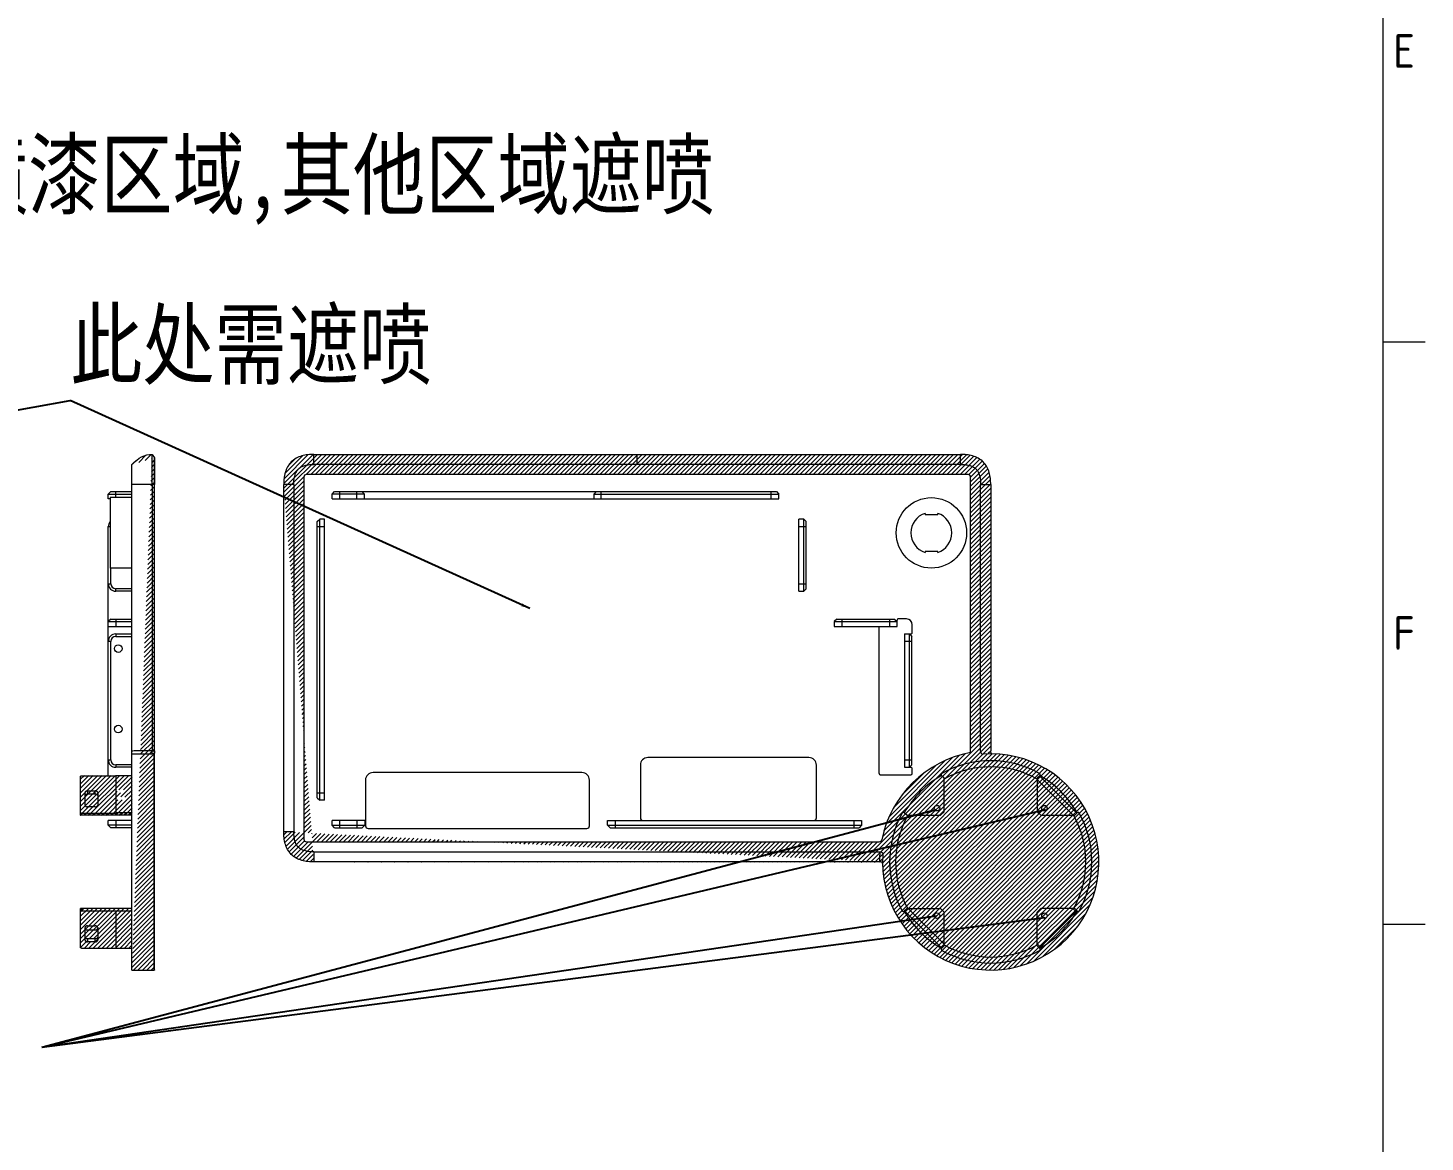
# Model space of a CAD drawing. Header units: inches. Extents: x 26991 to 28396, y -1342 to -349.
# Drawn here: x 28092.8 to 28370.5, y -1120.1 to -898.7 of the extents above; entities that cross this region are included whole.
import ezdxf
from ezdxf.enums import TextEntityAlignment as Align

# ---------------------------------------------------------------- set-up
doc = ezdxf.new("R2010")
doc.units = ezdxf.units.IN
doc.header["$MEASUREMENT"] = 0
doc.layers.get('0').update_dxf_attribs({"lineweight": 13})
doc.layers.add('DIM', color=1, linetype='Continuous', lineweight=5)
doc.layers.add('图框', color=7, linetype='Continuous')
doc.layers.add('注释', color=5, linetype='Continuous')
doc.styles.add('ISO Proportional', font='isocp.shx')
doc.styles.add('字母和汉字', font='arial.ttf', dxfattribs={"width": 0.8})
doc.styles.add('汉字专用', font='', dxfattribs={"width": 0.8})
doc.styles.get('汉字专用').set_extended_font_data('SimSun')
doc.dimstyles.new('1', dxfattribs={"dimtxt": 5, "dimasz": 1.7, "dimexe": 0.2, "dimexo": 0.625, "dimgap": 0.2, "dimtad": 1, "dimdec": 1, "dimzin": 1, "dimdsep": 46, "dimtxsty": '汉字专用', "dimcen": 2.5, "dimclrd": 256, "dimclre": 256, "dimclrt": 256, "dimadec": 0, "dimazin": 0, "dimtfac": 1, "dimtdec": 1, "dimtmove": 0, "dimatfit": 3, "dimfxl": 0, "dimarcsym": 0})
pattern_1 = [(45, (13140.18307029866, -896.5726806791877), (-0.4419417382415922, 0.4419417382415922), [])]

msp = doc.modelspace()

# ---------------------------------------------------------------- hatches: boundary and pattern name
at = {"layer": 'DIM'}
h = msp.add_hatch(dxfattribs=at)
h.set_pattern_fill('ANSI31', color=256, scale=5, style=0)
h.set_pattern_definition(pattern_1)
edge = h.paths.add_edge_path()
edge.add_line((28118.00260093127, -1085.88094884692), (28118.00260093127, -984.2044154376301))
edge.add_arc((28117.83845060044, -984.2045151834301), 0.16415036258, 0.03481579539946316, 35.52513578429826)
edge.add_line((28117.50260167727, -983.4519117711901), (28117.97207925368, -984.1091803779101))
edge.add_spline(control_points=[(28113.50260099174, -985.4519106642501), (28114.75260347268, -984.1185747088801), (28116.08607615879, -983.4530004012202), (28117.50260959064, -983.4519120645601)], knot_values=[0, 0, 0, 0, 1, 1, 1, 1], degree=3, periodic=0)
edge.add_line((28113.50260093205, -1085.95188228773), (28113.50260093205, -985.4519107214))
edge.add_line((28113.50260093205, -1085.95191072811), (28117.93189025355, -1085.95191072811))
edge.add_spline(control_points=[(28118.00260081824, -1085.88119055459), (28118.00257720132, -1085.89978651689), (28117.99318899048, -1085.94244988851), (28117.95050522647, -1085.95172135333), (28117.93189025354, -1085.95172135333)], knot_values=[0, 0, 0, 0, 0.499744762, 1, 1, 1, 1], degree=3, periodic=0)
h = msp.add_hatch(dxfattribs=at)
h.set_pattern_fill('ANSI31', color=256, scale=5, style=0)
h.set_pattern_definition([(45, (13116.66931575065, -896.5726806791877), (-0.4419417382415922, 0.4419417382415922), [])])
edge = h.paths.add_edge_path(flags=16)
edge.add_arc((28279.6767993354, -987.9519107213259), 0.5, 3.498653672320129e-06, 90.00000000283141)
edge.add_line((28279.67679933538, -987.4519107213259), (28148.17679665282, -987.4519107278243))
edge.add_arc((28148.17679665285, -987.9519107278243), 0.5, 90.00000000283138, 180)
edge.add_line((28147.67679665285, -987.9519107278243), (28147.67679665285, -1059.951916938989))
edge.add_arc((28148.17679665285, -1059.951916938989), 0.5, 180, 269.9999991550683)
edge.add_line((28148.17679664548, -1060.451916938989), (28262.02933471582, -1060.451918617954))
edge.add_arc((28262.0293347232, -1059.951918617954), 0.5, 269.9999991549809, 348.5148064061227)
edge.add_arc((28284.17679667795, -1064.45191072718), 22.10000000058, 100.42773295536028, 168.5148064061131, ccw=False)
edge.add_line((28280.17680267952, -1042.716914798076), (28280.1767993354, -987.9519106907944))
edge = h.paths.add_edge_path()
edge.add_line((28149.67679647605, -983.4519112238202), (28278.17677103895, -983.4519117711901))
edge.add_spline(control_points=[(28149.67679647097, -983.45191112476), (28149.27129750041, -983.4519111323801), (28148.45936418778, -983.4943145578601), (28147.26072411872, -983.7262598127901), (28146.12333663988, -984.1803527260402), (28145.13230196587, -984.9099379534301), (28144.52226993727, -985.7353916098601), (28144.17299429216, -986.46744144751), (28143.97381744515, -987.0433268083101), (28143.85550970488, -987.5368463991201), (28143.78525216442, -987.9362880564202), (28143.74385662364, -988.2376902641302), (28143.7180711126, -988.4898944638101), (28143.70228766309, -988.6920644061801), (28143.69278459091, -988.8438595039102), (28143.68552670855, -988.9957786311102), (28143.68129712976, -989.1224487359101), (28143.67893332702, -989.2238182601201), (28143.67794355125, -989.2871679048201), (28143.67726536363, -989.33788236016), (28143.67727818682, -989.37582141814), (28143.67628702421, -989.4077446321701), (28143.67804464579, -989.4326124526401), (28143.6739055037, -989.4462726551901), (28143.67674961917, -989.4519333474501)], knot_values=[0, 0, 0, 0, 0.1251056723, 0.2501605978, 0.375115071, 0.4999216164, 0.6246951949, 0.687230957, 0.7497703056, 0.8123148536, 0.8435949868000001, 0.8748752217, 0.9061555790000001, 0.9217962861, 0.9374369895, 0.9530776921999999, 0.9687183965, 0.9765387966, 0.9843592211, 0.9882693734, 0.9921787420999999, 0.9960878526000001, 0.9980455029, 1, 1, 1, 1], degree=3, periodic=0)
edge.add_line((28143.67679924188, -1058.45191092888), (28143.67679924188, -989.4518963472701))
edge.add_spline(control_points=[(28149.67682072416, -1064.45190938479), (28149.27142124286, -1064.4519102014), (28148.45980388718, -1064.41071615755), (28147.26043104209, -1064.18341474779), (28146.12370958173, -1063.72761729261), (28145.13433755108, -1062.995743416), (28144.40478562817, -1062.00457655785), (28143.9510152111, -1060.86740059878), (28143.71917312462, -1059.66903983193), (28143.67679802776, -1058.85730958468), (28143.67679802014, -1058.45191082474)], knot_values=[0, 0, 0, 0, 0.1251235081, 0.2501936784, 0.3751582957, 0.499996512, 0.6248311783, 0.7498044773999999, 0.8748767145, 1, 1, 1, 1], degree=3, periodic=0)
edge.add_line((28262.08052424752, -1064.45191153236), (28149.67680272699, -1064.45191153236))
edge.add_spline(control_points=[(28262.52988096374, -1064.52639014007), (28262.4615400514, -1064.49243385162), (28262.3088272123, -1064.45891702762), (28262.15642565528, -1064.45194991049), (28262.0798516098, -1064.45191783156)], knot_values=[0, 0, 0, 0, 0.4991427345, 1, 1, 1, 1], degree=3, periodic=0)
edge.add_spline(control_points=[(28262.67877646478, -1064.74367705627), (28262.67815415716, -1064.69892898727), (28262.65082851585, -1064.60391770282), (28262.57196688668, -1064.54730121331), (28262.52988096374, -1064.52639014007)], knot_values=[0, 0, 0, 0, 0.4877801998, 1, 1, 1, 1], degree=3, periodic=0)
edge.add_arc((28284.17679667795, -1064.45191072718), 21.49999999966, 175.9293844054963, 454.0706394267181)
edge.add_spline(control_points=[(28284.2377225721, -1042.77494917517), (28284.21082734014, -1042.70929657851), (28284.18279783054, -1042.56784417917), (28284.17704423397, -1042.42601513593), (28284.17680070639, -1042.35491471552)], knot_values=[0, 0, 0, 0, 0.4994619784000001, 1, 1, 1, 1], degree=3, periodic=0)
edge.add_line((28284.17679769268, -989.4519105382501), (28284.17679769268, -1042.35558688334))
edge.add_spline(control_points=[(28284.17679671605, -989.4519105331701), (28284.17679670843, -989.0464116057901), (28284.13439514477, -988.2344769393401), (28283.90243253275, -987.0358258263601), (28283.44839849543, -985.8984522768801), (28282.71856374225, -984.9073348725301), (28281.72910801098, -984.1757774545201), (28280.59260459819, -983.7202547587601), (28279.39353464556, -983.4931446198901), (28278.58211148558, -983.4518524444101), (28278.17678842399, -983.4518948814601)], knot_values=[0, 0, 0, 0, 0.1251542042, 0.2502585377, 0.3752621689, 0.5001183427, 0.6249405319, 0.7498649054000001, 0.8749000744, 1, 1, 1, 1], degree=3, periodic=0)
h = msp.add_hatch(dxfattribs=at)
h.set_pattern_fill('ANSI31', color=256, scale=5, style=0)
h.set_pattern_definition([(45, (13397.47656354965, -870.133575506519), (-0.4419417382415922, 0.4419417382415922), [])])
h.paths.add_polyline_path([(28113.28707236387, -1047.273912144022), (28103.28707236391, -1047.273912144022), (28103.28707236391, -1047.763475814372), (28106.48707236471, -1047.763475814372), (28106.48707236471, -1047.713408507851), (28113.28707236387, -1047.713408507851)])
h.paths.add_polyline_path([(28106.48707236471, -1047.763475814372), (28103.28707236391, -1047.763475814372), (28103.28707236391, -1055.188534753911), (28106.48707236471, -1055.188534753911)])
edge = h.paths.add_edge_path()
edge.add_spline(control_points=[(28113.53707236424, -1047.890185202812), (28113.53707236424, -1047.866782748981), (28113.5217102639, -1047.816554768411), (28113.46366510821, -1047.758718615351), (28113.38167968545, -1047.721970322071), (28113.31923769578, -1047.713408507851), (28113.28707236387, -1047.713408507851)], knot_values=[0, 0, 0, 0, 0.2093021309999999, 0.4445956704999999, 0.712326228, 1, 1, 1, 1], degree=3, periodic=0)
edge.add_line((28113.28707236387, -1047.713408507851), (28106.4870723647, -1047.713408507851))
edge.add_line((28106.4870723647, -1047.713408507851), (28106.48707236471, -1055.138029710141))
edge.add_line((28106.48707236471, -1055.138029710142), (28113.28707236387, -1055.138029710142))
edge.add_spline(control_points=[(28113.28707236387, -1055.138029710142), (28113.31923788882, -1055.138029710142), (28113.3816802252, -1055.129467478092), (28113.46366575465, -1055.092719134012), (28113.52171090653, -1055.034883058421), (28113.53707236424, -1054.984655302641), (28113.53707236424, -1054.961253015181)], knot_values=[0, 0, 0, 0, 0.2876754404, 0.555407598, 0.7906994052, 1, 1, 1, 1], degree=3, periodic=0)
edge.add_line((28113.53707236424, -1054.961253015184), (28113.53707236424, -1047.890185202834))
h.paths.add_polyline_path([(28110.5870723651, -1052.132825889471), (28110.5870723651, -1051.536222745621), (28112.08707236484, -1051.536222745621), (28112.08707236484, -1052.132825889471)], flags=16)
h.paths.add_polyline_path([(28110.5870723651, -1050.718612327252), (28110.5870723651, -1050.122009183402), (28112.08707236484, -1050.122009183402), (28112.08707236484, -1050.718612327252)], flags=16)
edge = h.paths.add_edge_path()
edge.add_line((28113.53707236424, -1047.293582057691), (28113.53475895408, -1047.273912144022))
edge.add_line((28113.53475895408, -1047.273912144022), (28113.28707236387, -1047.273912144022))
edge.add_line((28113.28707236387, -1047.273912144022), (28113.28707236387, -1047.713408507851))
edge.add_spline(control_points=[(28113.28707236387, -1047.713408507851), (28113.31923769578, -1047.713408507851), (28113.38167968545, -1047.721970322071), (28113.46366510821, -1047.758718615351), (28113.5217102639, -1047.816554768411), (28113.53707236424, -1047.866782748981), (28113.53707236424, -1047.890185202812)], knot_values=[0, 0, 0, 0, 0.287673772, 0.5554043295000001, 0.790697869, 1, 1, 1, 1], degree=3, periodic=0)
edge.add_line((28113.53707236424, -1047.890185202818), (28113.53707236425, -1047.293582057691))
h = msp.add_hatch(dxfattribs=at)
h.set_pattern_fill('ANSI31', color=256, scale=5, style=0)
h.set_pattern_definition(pattern_1)
h.paths.add_polyline_path([(28113.50260093205, -1074.20167176356), (28110.30260093252, -1074.20167176356), (28110.30260093252, -1081.62759809151), (28113.50260093205, -1081.62759809151)])
edge = h.paths.add_edge_path()
edge.add_line((28110.30260093252, -1074.15251368052), (28103.50260093209, -1074.15251368052))
edge.add_spline(control_points=[(28103.50260093209, -1074.15251368052), (28103.47043540714, -1074.15251368052), (28103.40799307076, -1074.16107591257), (28103.32600754131, -1074.19782425665), (28103.26796238943, -1074.25566033224), (28103.25260093171, -1074.30588808802), (28103.25260093171, -1074.32929037548)], knot_values=[0, 0, 0, 0, 0.2876754404, 0.555407598, 0.7906994052, 1, 1, 1, 1], degree=3, periodic=0)
edge.add_line((28103.25260093171, -1074.329290375484), (28103.25260093171, -1081.400358187848))
edge.add_spline(control_points=[(28103.25260093171, -1081.40035818785), (28103.25260093171, -1081.42376064168), (28103.26796303205, -1081.47398862098), (28103.32600818901, -1081.53182477531), (28103.40799361051, -1081.56857306732), (28103.47043560145, -1081.57713488281), (28103.50260093209, -1081.57713488281)], knot_values=[0, 0, 0, 0, 0.2093021309999999, 0.4445956704999999, 0.712326228, 1, 1, 1, 1], degree=3, periodic=0)
edge.add_line((28103.50260093209, -1081.57713488281), (28110.30260093252, -1081.57713488281))
edge.add_line((28110.30260093252, -1081.57713488281), (28110.30260093252, -1074.15251368052))
h.paths.add_polyline_path([(28106.20260093213, -1079.743094870431), (28106.20260093213, -1080.33969801555), (28104.70260093239, -1080.33969801555), (28104.70260093239, -1079.74309487043)], flags=16)
h.paths.add_polyline_path([(28113.50260093205, -1073.71301731669), (28103.50260093209, -1073.71301731669), (28103.50260093209, -1074.15251368052), (28110.30260093252, -1074.15251368052), (28110.30260093252, -1074.20167176356), (28113.50260093205, -1074.20167176356)])
h.paths.add_polyline_path([(28113.50260093205, -1054.70124046859), (28110.30260093252, -1054.70124046859), (28110.30260093252, -1054.75130777511), (28103.50260093209, -1054.75130777511), (28103.50260093209, -1055.19080413894), (28113.50260093205, -1055.19080413894)])

# ---------------------------------------------------------------- linework, layer by layer
at = {"color": 7, "linetype": 'Continuous'}
for p, q in [((28113.50260093205, -1085.95188228773), (28113.50260093205, -985.4519107214)), ((28117.50260167727, -983.4519117711901), (28117.97207925368, -984.1091803779101)), ((28118.00260093127, -1085.88094884692), (28118.00260093127, -984.2044154376301)), ((28149.67679647605, -983.4519112238202), (28278.17677103896, -983.4519117711901)), ((28149.67679660686, -985.4519107277501), (28149.67679660686, -983.4519107272502)), ((28278.17679648087, -985.4519107214), (28149.67679665893, -985.4519107277501)), ((28213.92679667785, -985.4519107214), (28213.92679667785, -983.4519107272502)), ((28278.17679399802, -985.4519106642501), (28278.17679345954, -983.45191206456)), ((28147.67679665285, -987.9519107278243), (28147.67679665285, -1059.951916938989)), ((28279.67679933538, -987.4519107213259), (28148.17679665282, -987.4519107278243)), ((28280.17680267952, -1042.716914798076), (28280.1767993354, -987.9519106907944)), ((28109.30260093227, -990.85191072783), (28108.80260093151, -991.35191072732)), ((28109.30260093227, -990.85191072783), (28113.50260093205, -990.85191072783)), ((28110.30260093252, -992.0519107281301), (28110.30260093252, -990.85191072783)), ((28118.00260093127, -989.4519107655801), (28113.5026021068, -989.4519106589)), ((28117.50260020661, -989.4519105382501), (28117.50260020661, -1042.35558688334)), ((28117.97206743887, -1042.35558688334), (28117.97206743887, -989.4519105382501)), ((28145.67679667698, -989.4519138593001), (28143.67679800236, -989.4519144892201)), ((28143.67679924188, -1058.45191092888), (28143.67679924188, -989.4518963472701)), ((28145.67679665285, -989.45191295379), (28145.67679665285, -1058.45191107112)), ((28153.2767966738, -991.35191072732), (28153.77679667329, -990.85191072783)), ((28153.77679667329, -990.85191072783), (28241.57679667238, -990.85191072783)), ((28154.77679666846, -990.85191072783), (28154.776796671, -992.30191072724)), ((28158.17679668074, -992.30191072724), (28158.17679668074, -990.85191072783)), ((28159.17679667718, -990.85191072783), (28159.67679667794, -991.35191072732)), ((28205.77679667867, -990.85191072783), (28205.27679667791, -991.35191072732)), ((28206.77679667638, -992.30191072724), (28206.77679667765, -990.85191072783)), ((28240.5767966734, -992.30191072724), (28240.5767966734, -990.85191072783)), ((28241.57679667238, -990.85191072783), (28242.07679667314, -991.35191072732)), ((28282.17679793094, -989.4519106589), (28284.17679667414, -989.4519106589)), ((28282.17680266169, -1042.42489406502), (28282.176799427, -989.4519107020801)), ((28284.17679769268, -989.4519105382501), (28284.17679769268, -1042.35558688334)), ((28108.80260093151, -992.30191072724), (28108.80260093151, -991.35191072732)), ((28108.80260093151, -991.35191072732), (28113.50260093205, -991.35191072732)), ((28109.20260093161, -992.30191072724), (28108.80260093151, -992.30191072724)), ((28113.50260093205, -992.0519107281301), (28109.20260093161, -992.0519107281301)), ((28109.20260093161, -992.0523897340302), (28109.20260093161, -1006.05143172192)), ((28153.27679667253, -992.30191072724), (28153.27679667253, -991.35191072732)), ((28159.67679667794, -991.35191072732), (28153.27679667253, -991.35191072732)), ((28153.27679667253, -992.30191072724), (28242.07679667314, -992.30191072724)), ((28159.67679667794, -991.35191072732), (28159.67679667794, -992.30191072724)), ((28205.27679667791, -991.35191072732), (28205.27679667791, -992.30191072724)), ((28205.27679667791, -991.35191072732), (28242.07679667314, -991.35191072732)), ((28242.07679667314, -992.30191072724), (28242.07679667314, -991.35191072732)), ((28150.32679667338, -996.80191072773), (28150.82679667287, -996.30191072824)), ((28150.82679667287, -1052.20170296958), (28150.82679667287, -996.30191072824)), ((28151.77679667279, -996.30191072824), (28150.82679667287, -996.30191072824)), ((28151.77679667279, -1052.20170296958), (28151.77679667279, -996.30191072824)), ((28246.07679667287, -1010.6519107277), (28246.07679667287, -996.30191072824)), ((28247.02679667279, -996.30191072824), (28246.07679667287, -996.30191072824)), ((28247.02679667279, -1010.6519107277), (28247.02679667279, -996.30191072824)), ((28247.02679667279, -996.30191072824), (28247.52679667355, -996.80191072773)), ((28271.1367966785, -995.1733639632401), (28271.1367966785, -995.3769107278501)), ((28271.1367966785, -995.3769107278501), (28273.63679667849, -995.3769107278501)), ((28273.63679667849, -995.3769107278501), (28273.63679667849, -995.1733639632401)), ((28108.80260093151, -1047.32668657282), (28108.80260093151, -997.8019107279802)), ((28108.80260093151, -997.8019107279802), (28109.20260093161, -997.8019107279802)), ((28150.32679667338, -1051.70170296882), (28150.32679667338, -996.80191072773)), ((28150.32679667338, -997.8019107279802), (28151.77679667279, -997.8019107279802)), ((28246.07679667287, -997.8019107279802), (28247.52679667355, -997.8019107279802)), ((28247.52679667355, -1010.15191072821), (28247.52679667355, -996.80191072773)), ((28273.63679667849, -1002.7269107281), (28271.1367966785, -1002.7269107281)), ((28271.1367966785, -1002.7269107281), (28271.1367966785, -1002.93045749144)), ((28273.63679667849, -1002.93045749144), (28273.63679667849, -1002.7269107281)), ((28113.50260093205, -1006.05191072782), (28109.20260093161, -1006.05191072782)), ((28109.30260093227, -1009.15191072796), (28109.30260093227, -1006.05191072782)), ((28108.80260093151, -1009.15191072796), (28109.30260093227, -1009.15191072796)), ((28110.30260093252, -1010.6519107277), (28110.30260093252, -1010.15191072821)), ((28113.50260093205, -1010.15191072821), (28110.30260093252, -1010.15191072821)), ((28113.50260093205, -1010.6519107277), (28110.30260093252, -1010.6519107277)), ((28246.07679667287, -1009.15191072796), (28247.52679667355, -1009.15191072796)), ((28246.07679667287, -1010.6519107277), (28247.02679667279, -1010.6519107277)), ((28247.02679667279, -1010.6519107277), (28247.52679667355, -1010.15191072821)), ((28109.30260093227, -1016.2019107275), (28108.80260093151, -1016.70191072826)), ((28109.30260093227, -1016.2019107275), (28113.50260093205, -1016.2019107275)), ((28110.30260093252, -1016.2019107275), (28110.30260089442, -1017.65191072818)), ((28253.57679667284, -1016.2019107275), (28253.07679667335, -1016.70191072826)), ((28253.57679667284, -1016.2019107275), (28265.07679667254, -1016.2019107275)), ((28254.57679667309, -1016.2019107275), (28254.57679667309, -1017.65191072818)), ((28264.07679667229, -1016.2019107275), (28264.07679667483, -1017.65191072818)), ((28265.07679667254, -1016.2019107275), (28265.5767966733, -1016.70191072826)), ((28267.42679667281, -1016.15191072717), (28265.82679667241, -1016.15191072717)), ((28108.80260093151, -1016.70191072826), (28113.50260093205, -1016.70191072826)), ((28108.80260093151, -1017.65191072818), (28113.50260093205, -1017.65191072818)), ((28253.07679667335, -1016.70191072826), (28265.5767966733, -1016.70191072826)), ((28253.07679667335, -1016.70191072826), (28253.07679667335, -1017.65191072818)), ((28253.07679667335, -1017.65191072818), (28265.5767966733, -1017.65191072818)), ((28261.98179667764, -1046.90191072819), (28261.98179667764, -1017.65191072818)), ((28265.5767966733, -1017.65191072818), (28265.5767966733, -1016.40191072755)), ((28268.57679667278, -1018.90191072881), (28268.57679667278, -1017.30191072841)), ((28109.30260093227, -1020.65191072385), (28108.80260093151, -1020.65191072385)), ((28109.30260093227, -1044.15191073036), (28109.30260093227, -1020.65191071369)), ((28110.30260087537, -1019.15191072792), (28110.30260087537, -1019.65191072868)), ((28110.30260087537, -1019.15191072792), (28113.50260093205, -1019.15191072792)), ((28110.30260094014, -1019.65191072868), (28113.50260093205, -1019.65191072868)), ((28267.07679667304, -1019.15191072792), (28268.3267966724, -1019.15191072792)), ((28267.07679667304, -1019.15191072792), (28267.07679667304, -1045.65191072756)), ((28268.52679667372, -1020.65191072385), (28267.07679667304, -1020.65191072512)), ((28268.02679667296, -1045.65191072756), (28268.02679667296, -1019.15191072792)), ((28268.02679667296, -1019.15191072792), (28268.52679667372, -1019.65191072868)), ((28268.52679667245, -1045.1519107268), (28268.52679667245, -1019.65191072868)), ((28113.50260093205, -1042.95191072752), (28115.83946547091, -1042.95191072752)), ((28115.83945989942, -1042.95189471282), (28117.49783004216, -1042.95389170781)), ((28117.93189025354, -1042.95389171924), (28117.49783004597, -1042.95389168622)), ((28117.50238430661, -1042.77494917517), (28117.50260236053, -1042.35491471552)), ((28117.50260020661, -1042.35558688334), (28117.97206743887, -1042.35558688334)), ((28117.93189025354, -1085.95191072811), (28117.93189025354, -1042.95389171924)), ((28117.97045838824, -1042.64306462817), (28117.96879100651, -1042.80162557851)), ((28117.97206823262, -1042.35625905116), (28117.97045838824, -1042.64306462817)), ((28117.972044095, -1042.3562573011), (28118.00260093127, -1042.3579050245)), ((28248.05179667765, -1043.70170296936), (28216.05179667854, -1043.70170296936)), ((28108.80260093151, -1044.15191073036), (28109.30260093227, -1044.15191073036)), ((28113.50260093205, -1045.1519107268), (28110.30260092236, -1045.1519107268)), ((28110.30260089569, -1045.15191072807), (28110.30260089569, -1045.65191072756)), ((28113.50260093205, -1045.65191072756), (28110.30260089569, -1045.65191072756)), ((28202.92679667764, -1046.70170296884), (28161.42679667806, -1046.70170296884)), ((28214.55179667753, -1045.2017029691), (28214.55179667753, -1055.70170296855)), ((28249.55179667866, -1055.70170296855), (28249.55179667866, -1045.2017029691)), ((28267.07679667304, -1044.15191073036), (28268.52679667372, -1044.15191073036)), ((28267.07679667304, -1045.65191072756), (28268.3267966724, -1045.65191072756)), ((28268.52679667372, -1045.15191072807), (28268.02679667296, -1045.65191072756)), ((28268.57679667278, -1046.90191072819), (28268.57679667278, -1045.90191072794)), ((28103.25260093171, -1047.50346326778), (28103.25260093171, -1055.17113422527)), ((28103.50260093209, -1047.32668657282), (28110.30260093252, -1047.32668657282)), ((28110.30260093252, -1047.27618152905), (28113.50260093205, -1047.27618152905)), ((28110.30260093252, -1047.27668810919), (28110.30260093252, -1054.75130777511)), ((28159.92679667832, -1048.20170296858), (28159.92679667832, -1057.30170296895)), ((28204.42679667865, -1057.30170296895), (28204.42679667865, -1048.20170296858)), ((28262.23179667802, -1047.1519107273), (28268.3267966724, -1047.1519107273)), ((28274.40357176927, -1047.25406461748), (28274.91569008971, -1047.76618293665)), ((28274.91569008971, -1054.48369735783), (28274.91569008971, -1047.76618293665)), ((28293.43790326746, -1047.76618293665), (28293.95051435552, -1047.25357184732)), ((28293.43790326746, -1047.76618293665), (28293.43790326746, -1054.48369735783)), ((28293.43790326746, -1048.08039649923), (28300.54831090717, -1055.19080413894)), ((28293.45757318113, -1048.1000664129), (28294.05417632625, -1047.50346326778)), ((28293.87739963002, -1047.32668657282), (28301.30202083358, -1054.75130777511)), ((28104.20260093163, -1053.16031751793), (28104.20260093163, -1050.68544378341)), ((28104.70260093239, -1050.33189039349), (28106.20260093213, -1050.33189039349)), ((28104.70260093239, -1050.33189039349), (28104.70260093239, -1050.92849353734)), ((28104.70260093239, -1050.92849353734), (28106.20260093213, -1050.92849353734)), ((28106.20260093213, -1050.92849353734), (28106.20260093213, -1050.33189039349)), ((28106.70260093162, -1050.68544378341), (28106.70260093162, -1053.16031751793)), ((28150.32679667338, -1050.70170296857), (28151.77679667279, -1050.70170296857)), ((28150.32679667338, -1051.70170296882), (28150.82679667287, -1052.20170296958)), ((28151.77679667279, -1052.20170296958), (28150.82679667287, -1052.20170296958)), ((28103.50260093209, -1054.75130777511), (28110.30260093252, -1054.75130777511)), ((28103.50260093209, -1054.75130777511), (28103.50260093209, -1055.19080413894)), ((28106.20260093213, -1053.51387090785), (28104.70260093239, -1053.51387090785)), ((28113.50260093205, -1054.70124046859), (28110.30260093252, -1054.70124046859)), ((28267.49106888615, -1055.19080413894), (28267.00157405869, -1054.70130931148)), ((28274.20858330733, -1055.19080413894), (28274.91569008971, -1054.48369735783)), ((28293.43790326746, -1054.48369735783), (28294.14501004857, -1055.19080413894)), ((28301.12524413735, -1054.57453108015), (28300.5286409935, -1055.17113422527)), ((28301.35210289496, -1054.70144570313), (28300.86252446975, -1055.19080413894)), ((28103.25260093171, -1055.17113422527), (28103.25489865635, -1055.190670761)), ((28113.50260093205, -1055.19080413894), (28103.25415337463, -1055.19080413894)), ((28113.50260093205, -1056.20170296931), (28108.80260093151, -1056.20170296931)), ((28108.80260093151, -1057.15170296923), (28108.80260093151, -1056.20170296931)), ((28113.50260093205, -1057.15170296923), (28108.80260093151, -1057.15170296923)), ((28109.30260093227, -1057.65170296872), (28108.80260093151, -1057.15170296923)), ((28113.50260093205, -1057.65170296872), (28109.30260093227, -1057.65170296872)), ((28110.30260092617, -1056.20170296931), (28110.30260092617, -1057.65170296872)), ((28153.27679667253, -1057.15170296923), (28153.27679667253, -1056.20170296931)), ((28159.77679667352, -1056.20170296931), (28153.27679667253, -1056.20170296931)), ((28153.77679667329, -1057.65170296872), (28153.2767966738, -1057.15170296923)), ((28153.27679667253, -1057.15170296923), (28159.77679667352, -1057.15170296923)), ((28153.77679667329, -1057.65170296872), (28159.27679667276, -1057.65170296872)), ((28154.776796671, -1056.20170296931), (28154.77679666973, -1057.65170296999)), ((28158.27679667759, -1057.65170296999), (28158.27679667505, -1056.20170296931)), ((28159.77679667225, -1057.15170296923), (28159.27679667276, -1057.65170296999)), ((28159.77679667352, -1056.20170296931), (28159.77679667352, -1057.15170296923)), ((28160.42679667781, -1057.80170296844), (28203.92679667789, -1057.80170296844)), ((28208.02679667828, -1056.20170296931), (28258.52679667757, -1056.20170296931)), ((28208.02679667828, -1057.15170296923), (28208.02679667828, -1056.20170296931)), ((28208.52679667777, -1057.65170296999), (28208.02679667828, -1057.15170296923)), ((28208.02679667828, -1057.15170296923), (28258.52679667757, -1057.15170296923)), ((28208.52679667904, -1057.65170296872), (28258.02679667808, -1057.65170296872)), ((28209.52679667548, -1056.20170296931), (28209.52679667548, -1057.65170296872)), ((28257.02679668164, -1057.65170296872), (28257.02679668037, -1056.20170296931)), ((28258.52679667757, -1057.15170296923), (28258.02679667808, -1057.65170296872)), ((28258.52679667757, -1056.20170296931), (28258.52679667757, -1057.15170296923)), ((28267.49106888615, -1055.19080413894), (28274.20858330733, -1055.19080413894)), ((28294.14501004857, -1055.19080413894), (28300.86252446975, -1055.19080413894)), ((28145.67679665412, -1058.45191081966), (28143.67679667775, -1058.45191081966)), ((28148.17679664548, -1060.451916938989), (28262.02933471582, -1060.451918617954)), ((28149.67681669318, -1062.45191090575), (28149.67682072416, -1064.45190938479)), ((28149.67687149114, -1062.45191696111), (28262.14977987736, -1062.45191861973)), ((28262.08052424752, -1064.45191153236), (28149.67680272699, -1064.45191153236)), ((28103.25260093171, -1073.73268723036), (28103.25260093171, -1081.40035818785)), ((28103.25415337463, -1073.71301731669), (28103.25336257103, -1073.73261332017)), ((28113.50260093205, -1073.71301731669), (28103.25415337463, -1073.71301731669)), ((28103.50260093209, -1073.71301731669), (28103.50260093209, -1074.15251368052)), ((28103.50260093209, -1074.15251368052), (28110.30260093252, -1074.15251368052)), ((28110.30260093252, -1074.15251368052), (28110.30260093252, -1081.62713560831)), ((28110.30260093252, -1074.20167176356), (28113.50260093205, -1074.20167176356)), ((28267.00149046094, -1074.2023757525), (28267.49106888615, -1073.71301731669)), ((28267.05157252359, -1074.15251368052), (28274.47619372588, -1081.57713488281)), ((28267.22834921855, -1074.32929037548), (28267.82495236367, -1073.73268723036)), ((28267.49106888615, -1073.71301731669), (28274.20858330733, -1073.71301731669)), ((28267.80528244873, -1073.71301731669), (28274.91569008971, -1080.8234249564)), ((28274.91569008971, -1074.4201240978), (28274.20858330733, -1073.71301731669)), ((28274.91569008971, -1081.13763851898), (28274.91569008971, -1074.4201240978)), ((28294.14501004857, -1073.71301731669), (28293.43790326746, -1074.4201240978)), ((28293.43790326746, -1080.8234249564), (28300.54831090717, -1073.71301731669)), ((28293.43790326746, -1081.13763851898), (28293.43790326746, -1074.4201240978)), ((28293.87739963002, -1081.57713488281), (28301.30202083358, -1074.15251368052)), ((28300.86252446975, -1073.71301731669), (28294.14501004857, -1073.71301731669)), ((28300.5286409935, -1073.73268723036), (28301.12524413735, -1074.32929037548)), ((28300.86252446975, -1073.71301731669), (28301.35201929721, -1074.20251214415)), ((28104.70260093239, -1077.15771749992), (28106.20260093213, -1077.15771749992)), ((28104.20260093163, -1079.98614462563), (28104.20260093163, -1077.51127089111)), ((28104.70260093239, -1077.97532791829), (28106.20260093213, -1077.97532791829)), ((28106.20260093213, -1079.74309487043), (28104.70260093239, -1079.74309487043)), ((28104.70260093239, -1079.74309487043), (28104.70260093239, -1080.33969801555)), ((28106.20260093213, -1080.33969801555), (28106.20260093213, -1079.74309487043)), ((28106.70260093162, -1077.51127089111), (28106.70260093162, -1079.98614462563)), ((28103.50260093209, -1081.57713488281), (28110.30260093252, -1081.57713488281)), ((28106.20260093213, -1080.33969801555), (28104.70260093239, -1080.33969801555)), ((28113.50260093205, -1081.62759809151), (28110.30260093252, -1081.62759809151)), ((28274.89602017477, -1080.80375504273), (28274.29941702965, -1081.40035818785)), ((28274.40307900038, -1081.65024960831), (28274.91569008971, -1081.13763851898)), ((28293.43790326746, -1081.13763851898), (28293.95051435552, -1081.65024960831)), ((28294.05417632625, -1081.40035818785), (28293.45757318113, -1080.80375504273)), ((28113.50260093205, -1085.95191072811), (28117.93189025354, -1085.95191072811))]:
    msp.add_line(p, q, dxfattribs=at)
for centre, radius in [((28272.38679667786, -999.0519107273401), 7.00000000048), ((28110.80260093455, -1022.05191072801), 0.7499999998699999), ((28110.80260093201, -1038.0519107282), 0.7499999998699999), ((28273.4994842823, -1053.7745983328), 0.54999999982), ((28294.8541090736, -1053.77459833153), 0.54999999982), ((28273.49948428357, -1075.1292231241), 0.54999999982), ((28294.85410907487, -1075.12922312283), 0.54999999982)]:
    msp.add_circle(centre, radius, dxfattribs=at)
for centre, radius, start, end in [((28117.83845060044, -984.2045151834301), 0.16415036258, 0.03481579539946316, 35.52513578429826), ((28148.17679665285, -987.9519107278243), 0.5, 90.00000000283138, 180), ((28279.6767993354, -987.9519107213259), 0.5, 3.498653672320129e-06, 90.00000000283141), ((28272.38679667786, -999.0519107273401), 4.07499999959, 107.863386792335, 252.1366132076651), ((28272.38679667786, -999.0519107273401), 4.07499999959, 287.863386792335, 72.13661320766501), ((28110.30260093252, -997.8019107279802), 1.49999999974, 137.8422130673509, 180), ((28110.30260093252, -1009.15191072796), 1.49999999974, 180, 270), ((28110.30260093252, -1009.15191072796), 1.00000000025, 180, 270), ((28265.82679667241, -1016.40191072755), 0.25000000038, 90, 180.0000000196993), ((28267.42679667281, -1017.30191072841), 1.14999999997, 0, 90), ((28268.3267966724, -1018.90191072754), 0.25000000038, 269.9999995343431, 359.9999997374997), ((28110.30260093252, -1020.65191072766), 1.49999999974, 90.00000219988453, 180), ((28110.30260093252, -1020.65191072766), 1.00000000025, 89.99999949453098, 179.9999992263002), ((28117.51041176198, -1045.75798291191), 2.8040736781, 89.82140293927256, 89.98304827127085), ((28216.05179667854, -1045.2017029691), 1.49999999974, 90, 180), ((28248.05179667765, -1045.2017029691), 1.49999999974, 0, 90), ((28284.17679667795, -1064.45191072718), 22.10000000058, 100.4277329553603, 168.5148064061131), ((28284.17679667795, -1064.45191072718), 21.49999999966, 175.9293844054963, 94.0706394267181), ((28110.30260093252, -1044.15191072782), 1.49999999974, 180, 269.99999857489), ((28110.30260093252, -1044.15191072782), 1.00000000025, 180.0000001493006, 269.9999994805655), ((28161.42679667806, -1048.20170296858), 1.49999999974, 90, 180), ((28202.92679667764, -1048.20170296858), 1.49999999974, 0, 90), ((28268.3267966724, -1045.90191072794), 0.25000000038, 0, 90.00000009755031), ((28284.17679667795, -1064.45191072718), 20.10000000058, 61.08589285882101, 118.9141071407437), ((28284.17679667795, -1064.45191072718), 18.90000000028, 60.65904774791539, 119.3409522520846), ((28262.23179667802, -1046.90191072819), 0.25000000038, 180, 270), ((28284.17679667795, -1064.45191072718), 19.74999999954, 119.5841539368681, 150.415848529504), ((28268.3267966724, -1046.90191072819), 0.25000000038, 270, 0), ((28274.57936292645, -1047.0763023822), 0.25000000038, 118.9141071409495, 225.3200189258316), ((28293.77423043072, -1047.0763023822), 0.25000000038, 310.5949360763368, 61.08589285567776), ((28284.17679667795, -1064.45191072718), 19.74999999954, 29.58368764227498, 60.41584852950503), ((28284.17679667795, -1064.45191072718), 20.10000000058, 151.0858928587035, 208.9141071408126), ((28266.80118833297, -1054.85447697568), 0.25000000038, 41.46182422182319, 151.0858928316651), ((28301.55240502293, -1054.85447697568), 0.25000000038, 28.91410714088909, 136.0267193378834), ((28284.17679667795, -1064.45191072718), 20.10000000058, 331.0858928586263, 28.91410714096624), ((28160.42679667781, -1057.30170296895), 0.49999999949, 180, 270), ((28203.92679667789, -1057.30170296895), 0.49999999949, 270, 0), ((28215.05179667829, -1055.70170296855), 0.49999999949, 180, 270), ((28249.0517966779, -1055.70170296855), 0.49999999949, 270, 0), ((28284.17679667795, -1064.45191072718), 18.90000000028, 150.6590477480279, 209.3409522519722), ((28284.17679667795, -1064.45191072718), 18.90000000028, 330.6590477480279, 29.34095225197213), ((28148.17679665285, -1059.951916938989), 0.5, 180, 269.9999991550683), ((28262.0293347232, -1059.951918617954), 0.5, 269.9999991549809, 348.5148064061227), ((28266.80118833297, -1074.04934447995), 0.25000000038, 208.9141071408891, 316.0267193354824), ((28284.17679667795, -1064.45191072718), 19.74999999954, 209.583687642275, 240.415848529505), ((28284.17679667795, -1064.45191072718), 19.74999999954, 299.5841539368681, 330.415848529504), ((28301.55240502293, -1074.04934447995), 0.25000000038, 221.4662104129691, 331.0858928306214), ((28274.57936292518, -1081.82751907343), 0.25000000038, 130.5949360735687, 241.0858928306755), ((28284.17679667795, -1064.45191072718), 20.10000000058, 241.0858928585684, 298.9141071407437), ((28284.17679667795, -1064.45191072718), 18.90000000028, 240.6590477479154, 299.3409522520846), ((28293.77423043072, -1081.82751907343), 0.25000000038, 298.9141071409495, 45.26678231094881)]:
    msp.add_arc(centre, radius, start, end, dxfattribs=at)
for points in [[(28113.50260099174, -985.4519106642501), (28114.75260347268, -984.1185747088801), (28116.08607615879, -983.4530004012202), (28117.50260959064, -983.4519120645601)], [(28284.28340576496, -1042.85808965024), (28284.26458403984, -1042.83267973027), (28284.24970978333, -1042.80421055175), (28284.2377225721, -1042.77494917517)], [(28284.36592133526, -1042.92983317325), (28284.33342015058, -1042.91333735153), (28284.30510015007, -1042.88737775016), (28284.28340576496, -1042.85808965024)]]:
    msp.add_open_spline(points, degree=3, dxfattribs=at)
for points, knots in [([(28117.50260090511, -989.4519105331701), (28117.50259446494, -989.0470927664801), (28117.50380225399, -988.2449794024601), (28117.50638741138, -987.0684359668801), (28117.50604932087, -986.1262491187201), (28117.50376302623, -985.42788468106), (28117.50243503295, -984.9712995617201), (28117.50272539686, -984.5749873520601), (28117.50293297328, -984.2443800630601), (28117.50278504114, -983.9796718243801), (28117.50248017764, -983.7774419926201), (28117.5027989578, -983.6451824247802), (28117.50268920821, -983.56612246733), (28117.50306624454, -983.5239323243801), (28117.50212464622, -983.4935167806901), (28117.50403461065, -983.4699566322302), (28117.50065726409, -983.4606655840101), (28117.50396314648, -983.4518938514901), (28117.50262627082, -983.4518948814601)], [0, 0, 0, 0, 0.2024081382, 0.4010553672, 0.5882710251, 0.6734988012, 0.750237995, 0.8165639861, 0.8716523002, 0.9155459818, 0.9489045352, 0.9727995582, 0.9816076127, 0.9885303674, 0.9937085540999999, 0.9972702696, 0.9993315649, 1, 1, 1, 1]), ([(28117.9673646149, -984.5865428534601), (28117.96709561747, -984.6413188843701), (28117.97455488881, -984.7600639173901), (28117.98046190392, -984.9496224054301), (28117.97927060582, -985.1624958443001), (28117.96979577463, -985.3540283250901), (28117.96569886385, -985.5223709348102), (28117.97301872475, -985.6614898996502), (28117.97655972097, -985.8070157604901), (28117.97420115063, -986.0084024011501), (28117.97071181293, -986.27032756945), (28117.97347886353, -986.7120735668301), (28117.96951142036, -987.2888221364701), (28117.9733867263, -988.2420249417701), (28117.97272953559, -988.9660476682201), (28117.97206724202, -989.4519105433301)], [0, 0, 0, 0, 0.0337719111, 0.0732875693, 0.1169335365, 0.164960972, 0.1915277996, 0.2206963024, 0.25081258, 0.2812656844, 0.3448549592, 0.4123148555, 0.5536125728, 0.700446805, 1, 1, 1, 1]), ([(28117.97216657126, -984.10920826203), (28117.97205007162, -984.0747424165601), (28117.97276094777, -984.2180579528901), (28117.97047971916, -984.2775134651702), (28117.9726298317, -984.3693065073901), (28117.97366693656, -984.4701255462901), (28117.9675634969, -984.546044334), (28117.9673646149, -984.5865428534601)], [0, 0, 0, 0, 0.2165664682, 0.348909669, 0.5269222296, 0.7455255538, 1, 1, 1, 1]), ([(28149.67679647097, -983.45191112476), (28149.27129750041, -983.4519111323801), (28148.45936418778, -983.4943145578601), (28147.26072411872, -983.7262598127901), (28146.12333663988, -984.1803527260402), (28145.13230196587, -984.9099379534301), (28144.52226993727, -985.7353916098601), (28144.17299429216, -986.46744144751), (28143.97381744515, -987.0433268083101), (28143.85550970488, -987.5368463991201), (28143.78525216442, -987.9362880564202), (28143.74385662364, -988.2376902641302), (28143.7180711126, -988.4898944638101), (28143.70228766309, -988.6920644061801), (28143.69278459091, -988.8438595039102), (28143.68552670855, -988.9957786311102), (28143.68129712976, -989.1224487359101), (28143.67893332702, -989.2238182601201), (28143.67794355125, -989.2871679048201), (28143.67726536363, -989.33788236016), (28143.67727818682, -989.37582141814), (28143.67628702421, -989.4077446321701), (28143.67804464579, -989.4326124526401), (28143.6739055037, -989.4462726551901), (28143.67674961917, -989.4519333474501)], [0, 0, 0, 0, 0.1251056723, 0.2501605978, 0.375115071, 0.4999216164, 0.6246951949, 0.687230957, 0.7497703056, 0.8123148536, 0.8435949868000001, 0.8748752217, 0.9061555790000001, 0.9217962861, 0.9374369895, 0.9530776921999999, 0.9687183965, 0.9765387966, 0.9843592211, 0.9882693734, 0.9921787420999999, 0.9960878526000001, 0.9980455029, 1, 1, 1, 1]), ([(28145.67679667698, -989.45191295379), (28145.67679659443, -989.1023435856201), (28145.71195466102, -988.45852908966), (28145.88111663537, -987.5909802570701), (28146.15683656526, -986.9090408653001), (28146.53024378517, -986.3891903543301), (28147.03165716131, -985.9894150312001), (28147.71450546541, -985.6918491213801), (28148.61605423127, -985.4919993102601), (28149.29935385781, -985.4519107277501), (28149.67679665893, -985.4519107277501)], [0, 0, 0, 0, 0.159238993, 0.2928577031, 0.4008991097, 0.4917369065, 0.5812601465, 0.6895128748, 0.8280638498999999, 1, 1, 1, 1]), ([(28284.17679671605, -989.4519105331701), (28284.17679670843, -989.0464116057901), (28284.13439514477, -988.2344769393401), (28283.90243253275, -987.0358258263601), (28283.44839849543, -985.8984522768801), (28282.71856374225, -984.9073348725301), (28281.72910801098, -984.1757774545201), (28280.59260459819, -983.7202547587601), (28279.39353464556, -983.4931446198901), (28278.58211148558, -983.4518524444101), (28278.17678842399, -983.4518948814601)], [0, 0, 0, 0, 0.1251542042, 0.2502585377, 0.3752621689, 0.5001183427, 0.6249405319, 0.7498649054000001, 0.8749000744, 1, 1, 1, 1]), ([(28278.17679648087, -985.4519106642501), (28278.52636568521, -985.4519106566302), (28279.17017985986, -985.48706884133), (28280.03772823652, -985.6562309452202), (28280.71966724856, -985.9319509436901), (28281.23951749537, -986.3053581851901), (28281.6392926407, -986.8067715613302), (28281.93685843495, -987.4896198209801), (28282.13670817241, -988.39116846365), (28282.17679674095, -989.0744679746201), (28282.17679674222, -989.4519107020801)], [0, 0, 0, 0, 0.159238965, 0.2928576461, 0.4008990349, 0.4917368278, 0.5812600842, 0.6895128361, 0.8280638331999999, 1, 1, 1, 1]), ([(28117.5026009521, -1042.35491471552), (28117.12286833082, -1042.35338619559), (28116.38722669949, -1042.35255720563), (28115.33347802467, -1042.35076506291), (28114.3791918192, -1042.36554201075), (28113.78189790965, -1042.40326595613), (28113.5026021068, -1042.42489409296)], [0, 0, 0, 0, 0.2846772888, 0.5514832307, 0.7899928525, 1, 1, 1, 1]), ([(28117.53181761325, -1042.95393170392), (28117.53486854568, -1042.95391470751), (28117.54453237319, -1042.95476816021), (28117.53536250456, -1042.95024348422), (28117.52958359689, -1042.94841979343), (28117.52159828647, -1042.9434018088), (28117.51523311759, -1042.93664502272), (28117.50800000404, -1042.92462456416), (28117.5010564162, -1042.89413665333), (28117.50278538912, -1042.84258363731), (28117.5022996827, -1042.7988219989), (28117.50238430661, -1042.77494917517)], [0, 0, 0, 0, 0.0448964439, 0.0644837342, 0.1066433292, 0.1510847608, 0.1957653076, 0.2436432261, 0.3553058578, 0.6486992406000001, 1, 1, 1, 1]), ([(28117.96879100651, -1042.80162557851), (28117.96689584774, -1042.83650729183), (28117.95966298692, -1042.88136961257), (28117.94822491353, -1042.9315359194), (28117.93704251654, -1042.94541870723), (28117.93446258774, -1042.95218890578), (28117.931890251, -1042.95389177512)], [0, 0, 0, 0, 0.6609471602, 0.8730869749, 0.9416324252, 1, 1, 1, 1]), ([(28118.00260081443, -1043.02460246936), (28118.0025768127, -1043.00600866479), (28117.99318561101, -1042.96334914), (28117.95050474387, -1042.95408109402), (28117.931890251, -1042.95408109402)], [0, 0, 0, 0, 0.4997222101, 1, 1, 1, 1]), ([(28282.17680266169, -1042.42489406502), (28282.17680457431, -1042.49716023748), (28282.18605319945, -1042.64142225401), (28282.24352453485, -1042.81789963283), (28282.3393025056, -1042.92893980064), (28282.46621604146, -1043.0024513986), (28282.57890121487, -1043.01125031166), (28282.65059106006, -1043.00614897312)], [0, 0, 0, 0, 0.2506005767, 0.5002830248, 0.6255412511999999, 0.7507693706, 1, 1, 1, 1]), ([(28284.2377225721, -1042.77494917517), (28284.21082734014, -1042.70929657851), (28284.18279783054, -1042.56784417917), (28284.17704423397, -1042.42601513593), (28284.17680070639, -1042.35491471552)], [0, 0, 0, 0, 0.4994619784000001, 1, 1, 1, 1]), ([(28103.25260093171, -1047.50346326778), (28103.25260093171, -1047.48006098032), (28103.26796238943, -1047.42983322454), (28103.32600754131, -1047.37199714895), (28103.40799307076, -1047.33524880487), (28103.47043540841, -1047.32668657282), (28103.50260093209, -1047.32668657282)], [0, 0, 0, 0, 0.2093005948, 0.4445924020000001, 0.7123245596, 1, 1, 1, 1]), ([(28104.70260093239, -1050.33189039349), (28104.63818782779, -1050.33189039349), (28104.51319805999, -1050.34873707557), (28104.34954477541, -1050.42273245209), (28104.2330394674, -1050.53796086273), (28104.20260093163, -1050.63858948291), (28104.20260093163, -1050.68544378341)], [0, 0, 0, 0, 0.2879945327, 0.5553417122, 0.7905118438, 1, 1, 1, 1]), ([(28104.20260093163, -1051.28204692853), (28104.20260093163, -1051.23519262803), (28104.2330394674, -1051.13456400785), (28104.34954477541, -1051.01933559721), (28104.51319805999, -1050.94534021942), (28104.63818782779, -1050.92849353734), (28104.70260093239, -1050.92849353734)], [0, 0, 0, 0, 0.2094881562, 0.4446582878, 0.7120054673, 1, 1, 1, 1]), ([(28106.70260093162, -1050.68544378341), (28106.70260093162, -1050.63858948291), (28106.67216239712, -1050.53796086273), (28106.55565708911, -1050.42273245209), (28106.39200380453, -1050.34873707557), (28106.26701403546, -1050.33189039349), (28106.20260093213, -1050.33189039349)], [0, 0, 0, 0, 0.2094881562, 0.4446582878, 0.7120054673, 1, 1, 1, 1]), ([(28106.20260093213, -1050.92849353734), (28106.26701403546, -1050.92849353734), (28106.39200380453, -1050.94534021942), (28106.55565708911, -1051.01933559721), (28106.67216239712, -1051.13456400785), (28106.70260093162, -1051.23519262803), (28106.70260093162, -1051.28204692853)], [0, 0, 0, 0, 0.2879945327, 0.5553417122, 0.7905118438, 1, 1, 1, 1]), ([(28103.50260093209, -1054.75130777511), (28103.47043560145, -1054.75130777511), (28103.40799361051, -1054.74274596089), (28103.32600818901, -1054.70599766761), (28103.26796303205, -1054.64816151455), (28103.25260093171, -1054.59793353398), (28103.25260093171, -1054.57453108015)], [0, 0, 0, 0, 0.287673772, 0.5554043295000001, 0.790697869, 1, 1, 1, 1]), ([(28104.20260093163, -1053.16031751793), (28104.20260093163, -1053.20717181843), (28104.2330394674, -1053.30780043861), (28104.34954477541, -1053.42302884925), (28104.51319805999, -1053.49702422577), (28104.63818782779, -1053.51387090785), (28104.70260093239, -1053.51387090785)], [0, 0, 0, 0, 0.2094881562, 0.4446582878, 0.7120054673, 1, 1, 1, 1]), ([(28106.20260093213, -1053.51387090785), (28106.26701403546, -1053.51387090785), (28106.39200380453, -1053.49702422577), (28106.55565708911, -1053.42302884925), (28106.67216239712, -1053.30780043861), (28106.70260093162, -1053.20717181843), (28106.70260093162, -1053.16031751793)], [0, 0, 0, 0, 0.2879945327, 0.5553417122, 0.7905118438, 1, 1, 1, 1]), ([(28149.67682072416, -1064.45190938479), (28149.27142124286, -1064.4519102014), (28148.45980388718, -1064.41071615755), (28147.26043104209, -1064.18341474779), (28146.12370958173, -1063.72761729261), (28145.13433755108, -1062.995743416), (28144.40478562817, -1062.00457655785), (28143.9510152111, -1060.86740059878), (28143.71917312462, -1059.66903983193), (28143.67679802776, -1058.85730958468), (28143.67679802014, -1058.45191082474)], [0, 0, 0, 0, 0.1251235081, 0.2501936784, 0.3751582957, 0.499996512, 0.6248311783, 0.7498044773999999, 0.8748767145, 1, 1, 1, 1]), ([(28149.67687149114, -1062.45191090448), (28149.32729617048, -1062.45191368705), (28148.6834699702, -1062.4167598648), (28147.81590446886, -1062.24760245229), (28147.13395102581, -1061.97188475633), (28146.61409061265, -1061.59847801902), (28146.21430851661, -1061.09706425553), (28145.91673825958, -1060.41421398293), (28145.71688567986, -1059.51266053458), (28145.67679651442, -1058.8293565875), (28145.67679650045, -1058.45191107112)], [0, 0, 0, 0, 0.1592399552, 0.2928596956, 0.400901764, 0.4917397407, 0.5812624377000001, 0.6895143344, 0.828064501, 1, 1, 1, 1]), ([(28262.14977990911, -1062.45191335939), (28262.1403415574, -1062.58737816339), (28262.12250235, -1062.84878643788), (28262.09982125617, -1063.22426429246), (28262.08409094219, -1063.56373954823), (28262.07840199116, -1063.82054316721), (28262.0769405031, -1064.00161064226), (28262.07677818186, -1064.116338584), (28262.07708419471, -1064.21519940609), (28262.07724549614, -1064.29730311666), (28262.07743396541, -1064.36156559545), (28262.07746704129, -1064.40446836969), (28262.07810245912, -1064.42884142864), (28262.07810847511, -1064.44149749934), (28262.07923343857, -1064.44702773847), (28262.0790178548, -1064.45190465023), (28262.07985161107, -1064.45191072337)], [0, 0, 0, 0, 0.2034706178, 0.3925990307, 0.5636291146, 0.712646268, 0.7774460720999999, 0.8349508517, 0.8845391354000001, 0.9256170447, 0.9578652101, 0.9811125981000001, 0.9893087489, 0.9951933267, 0.998750679, 1, 1, 1, 1]), ([(28262.14977987736, -1062.45191861973), (28262.22204679658, -1062.4519205133), (28262.3663105746, -1062.46116662003), (28262.54278955235, -1062.51864046114), (28262.65382993987, -1062.6144208233), (28262.72733954266, -1062.74133690932), (28262.73613999877, -1062.85402373373), (28262.73103441843, -1062.92571403993)], [0, 0, 0, 0, 0.2506005101, 0.5002829536, 0.6255411951, 0.7507693762000001, 1, 1, 1, 1]), ([(28262.52988096374, -1064.52639014007), (28262.4615400514, -1064.49243385162), (28262.3088272123, -1064.45891702762), (28262.15642565528, -1064.45194991049), (28262.0798516098, -1064.45191783156)], [0, 0, 0, 0, 0.4991427345, 1, 1, 1, 1]), ([(28262.67877646478, -1064.74367705627), (28262.67815415716, -1064.69892898727), (28262.65082851585, -1064.60391770282), (28262.57196688668, -1064.54730121331), (28262.52988096374, -1064.52639014007)], [0, 0, 0, 0, 0.4877801998, 1, 1, 1, 1]), ([(28103.25260093171, -1074.32929037548), (28103.25260093171, -1074.30588808802), (28103.26796238943, -1074.25566033224), (28103.32600754131, -1074.19782425665), (28103.40799307076, -1074.16107591257), (28103.47043540714, -1074.15251368052), (28103.50260093209, -1074.15251368052)], [0, 0, 0, 0, 0.2093005948, 0.4445924020000001, 0.7123245596, 1, 1, 1, 1]), ([(28104.70260093239, -1077.15771749992), (28104.63818782779, -1077.15771749992), (28104.51319805999, -1077.17456418327), (28104.34954477541, -1077.24855955979), (28104.2330394674, -1077.36378797043), (28104.20260093163, -1077.46441659061), (28104.20260093163, -1077.51127089111)], [0, 0, 0, 0, 0.2879945327, 0.5553417122, 0.7905118438, 1, 1, 1, 1]), ([(28106.70260093162, -1077.51127089111), (28106.70260093162, -1077.46441659061), (28106.67216239712, -1077.36378797043), (28106.55565708911, -1077.24855955979), (28106.39200380453, -1077.17456418327), (28106.26701403546, -1077.15771749992), (28106.20260093213, -1077.15771749992)], [0, 0, 0, 0, 0.2094881562, 0.4446582878, 0.7120054673, 1, 1, 1, 1]), ([(28104.20260093163, -1077.6217745271), (28104.20260093163, -1077.6686288276), (28104.23290138284, -1077.76917634939), (28104.30610883485, -1077.841401431), (28104.34905521073, -1077.87176910458)], [0, 0, 0, 0, 0.4711216724, 1, 1, 1, 1]), ([(28104.70260093239, -1079.74309487043), (28104.63818782779, -1079.74309487043), (28104.51319805999, -1079.72624818835), (28104.34954477541, -1079.65225281183), (28104.2330394674, -1079.53702440119), (28104.20260093163, -1079.43639578101), (28104.20260093163, -1079.38954148051)], [0, 0, 0, 0, 0.2879945327, 0.5553417122, 0.7905118438, 1, 1, 1, 1]), ([(28104.20260093163, -1079.98614462563), (28104.20260093163, -1080.03299892613), (28104.2330394674, -1080.13362754504), (28104.34954477541, -1080.24885595568), (28104.51319805999, -1080.32285133347), (28104.63818782779, -1080.33969801555), (28104.70260093239, -1080.33969801555)], [0, 0, 0, 0, 0.2094881562, 0.4446582878, 0.7120054673999999, 1, 1, 1, 1]), ([(28104.34905521073, -1077.87176910458), (28104.37288137339, -1077.88861674551), (28104.48078635189, -1077.95048358012), (28104.60788350943, -1077.97532791829), (28104.70260093239, -1077.97532791829)], [0, 0, 0, 0, 0.2355233946, 1, 1, 1, 1]), ([(28106.20260093213, -1077.97532791829), (28106.26701403546, -1077.97532791829), (28106.39200380453, -1077.95848123494), (28106.55565708911, -1077.88448585842), (28106.67216239712, -1077.76925744778), (28106.70260093162, -1077.6686288276), (28106.70260093162, -1077.6217745271)], [0, 0, 0, 0, 0.2879945327, 0.5553417122, 0.7905118438, 1, 1, 1, 1]), ([(28106.70260093162, -1079.38954148051), (28106.70260093162, -1079.43639578101), (28106.67216239712, -1079.53702440119), (28106.55565708911, -1079.65225281183), (28106.39200380453, -1079.72624818835), (28106.26701403546, -1079.74309487043), (28106.20260093213, -1079.74309487043)], [0, 0, 0, 0, 0.2094881562, 0.4446582878, 0.7120054673, 1, 1, 1, 1]), ([(28106.20260093213, -1080.33969801555), (28106.26701403546, -1080.33969801555), (28106.39200380453, -1080.32285133347), (28106.55565708911, -1080.24885595568), (28106.67216239712, -1080.13362754504), (28106.70260093162, -1080.03299892613), (28106.70260093162, -1079.98614462563)], [0, 0, 0, 0, 0.2879945327, 0.5553417122, 0.7905118438, 1, 1, 1, 1]), ([(28103.50260093209, -1081.57713488281), (28103.47043560145, -1081.57713488281), (28103.40799361051, -1081.56857306732), (28103.32600818901, -1081.53182477531), (28103.26796303205, -1081.47398862098), (28103.25260093171, -1081.42376064168), (28103.25260093171, -1081.40035818785)], [0, 0, 0, 0, 0.287673772, 0.5554043295000001, 0.790697869, 1, 1, 1, 1]), ([(28118.00260081824, -1085.88119055459), (28118.00257720132, -1085.89978651689), (28117.99318899048, -1085.94244988851), (28117.95050522647, -1085.95172135333), (28117.93189025354, -1085.95172135333)], [0, 0, 0, 0, 0.499744762, 1, 1, 1, 1])]:
    msp.add_open_spline(points, degree=3, knots=knots, dxfattribs=at)
at = {"layer": '图框', "color": 7, "lineweight": 9}
for p, q in [((28362.1452124404, -1308.142867797685), (28362.1452124404, -382.7285036376843)), ((28362.1452124404, -961.1124812376852), (28370.4973276404, -961.1124812376852)), ((28362.1452124404, -1076.789276757685), (28370.4973276404, -1076.789276757685))]:
    msp.add_line(p, q, dxfattribs=at)

# ---------------------------------------------------------------- texts
at = {"layer": '图框', "color": 7, "lineweight": 9, "style": 'ISO Proportional'}
for s, p in [('E', (28366.32127004041, -903.2740834776841)), ('F', (28366.32127004041, -1018.950878997685))]:
    msp.add_text(s, height=6.681692160000001, dxfattribs=at).set_placement(p, align=Align.MIDDLE)
at = {"layer": '注释', "lineweight": -3, "char_height": 13.15458144, "width": 247.8491635251904, "attachment_point": 1, "style": '字母和汉字'}
for s, insert in [('{\\fSimSun|b0|i0|c134|p2;阴影部分为喷漆区域,其他区域遮喷}', (28006.74733241347, -921.2756525611185)), ('{\\fSimSun|b0|i0|c134|p2;此处需遮喷}', (28101.2407106875, -955.0393472360106))]:
    msp.add_mtext(s, dxfattribs=dict(at, insert=insert))

# ---------------------------------------------------------------- leaders
at = {"layer": 'DIM', "color": 2}
for points, override in [([(27965.50106263195, -997.3175688047186), (28101.2407106875, -972.7344132487315)], {"dimtad": 0, "dimclrd": 2}), ([(28192.57197044267, -1014.072861465702), (28101.2407106875, -972.7344132487315)], {"dimtad": 0, "dimclrd": 2}), ([(28273.34282677307, -1054.132112238353), (28095.60107474825, -1101.348964347738)], {"dimgap": 0.2, "dimtad": 0, "dimclrd": 2}), ([(28295.06907005217, -1054.132112238353), (28095.60107474825, -1101.348964347738)], {"dimgap": 0.2, "dimtad": 0, "dimclrd": 2}), ([(28273.34282677307, -1075.218998842631), (28095.60107474825, -1101.348964347738)], {"dimgap": 0.2, "dimtad": 0, "dimclrd": 2}), ([(28294.9127687108, -1075.531395827902), (28095.60107474825, -1101.348964347738)], {"dimgap": 0.2, "dimtad": 0, "dimclrd": 2})]:
    msp.add_leader(points, dimstyle='1', override=override, dxfattribs=at)

doc.saveas('drawing.dxf')
